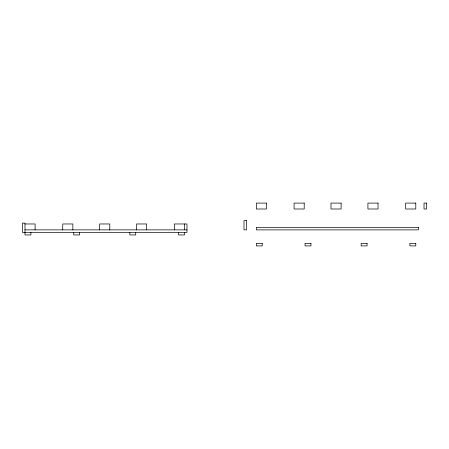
<?xml version="1.0" encoding="UTF-8"?>
<svg xmlns="http://www.w3.org/2000/svg" width="449" height="449" viewBox="0 0 449 449"><rect width="100%" height="100%" fill="white"/><g stroke="black" fill="none" stroke-linecap="round" stroke-linejoin="round"><path stroke-width="0.67" d="M24.981 223.972L35.106 223.972L35.106 229.877M24.981 229.877L186.98 229.877M184.449 223.972L184.449 229.877M184.449 232.408L184.449 234.939L178.545 234.939L178.545 232.408M174.324 229.877L174.324 223.972L186.98 223.972L186.98 232.408L22.45 232.408L22.45 223.131L24.981 223.131L24.981 234.939L30.886 234.939L30.886 232.408M146.694 229.877L146.694 223.972L136.569 223.972L136.569 229.877M135.721 232.408L135.721 234.939L129.817 234.939L129.817 232.408M109.781 229.877L109.781 223.972L99.656 223.972L99.656 229.877M79.613 232.408L79.613 234.939L73.709 234.939L73.709 232.408M72.861 229.877L72.861 223.972L62.737 223.972L62.737 229.877M266.448 203.088L256.323 203.088L256.323 208.998L266.448 208.998L266.448 203.088M304.209 203.088L294.084 203.088L294.084 208.998L304.209 208.998L304.209 203.088M341.122 203.088L330.997 203.088L330.997 208.998L341.122 208.998L341.122 203.088M378.036 203.088L367.911 203.088L367.911 208.998L378.036 208.998L378.036 203.088M415.791 203.088L405.666 203.088L405.666 208.998L415.791 208.998L415.791 203.088M426.55 203.088L424.019 203.088L424.019 208.998L426.55 208.998L426.55 203.088M246.518 220.599L243.987 220.599L243.987 229.877L246.518 229.877L246.518 220.599M418.322 227.346L256.323 227.346L256.323 229.877L418.322 229.877L418.322 227.346M262.233 243.38L256.323 243.38L256.323 245.912L262.233 245.912L262.233 243.38M310.955 243.38L305.051 243.38L305.051 245.912L310.955 245.912L310.955 243.38M367.063 243.38L361.159 243.38L361.159 245.912L367.063 245.912L367.063 243.38M415.791 243.38L409.886 243.38L409.886 245.912L415.791 245.912L415.791 243.38"/></g></svg>
